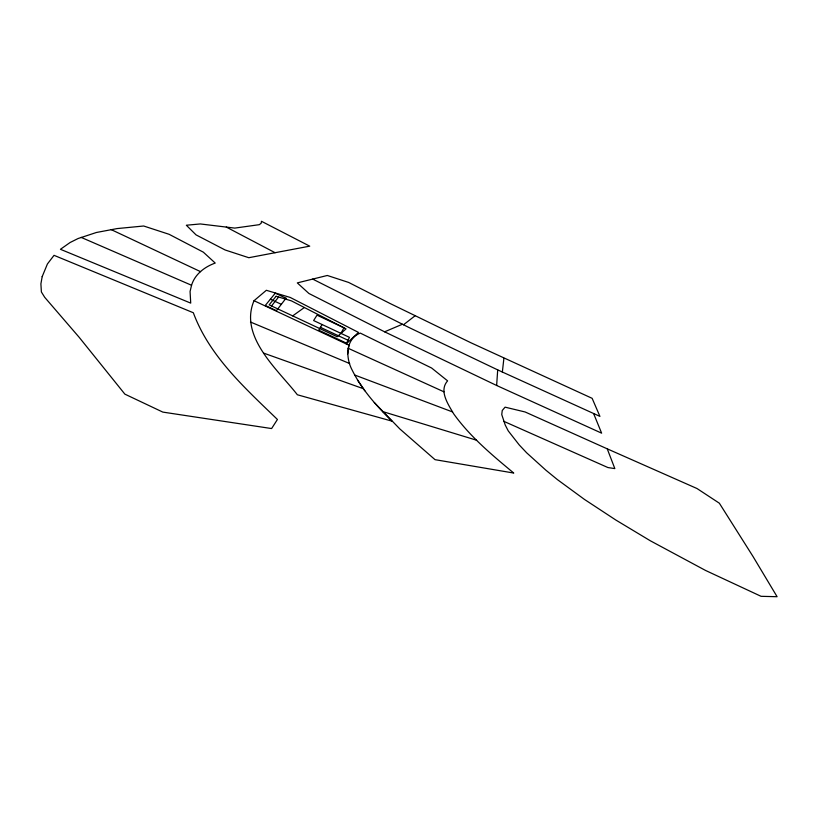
<?xml version="1.0" encoding="UTF-8"?>
<svg xmlns="http://www.w3.org/2000/svg" width="818" height="818" viewBox="0 0 818 818"><rect width="100%" height="100%" fill="white"/><g stroke="black" fill="none" stroke-linecap="round" stroke-linejoin="round"><path stroke-width="1.23" d="M496.638 385.482L497.702 369.889L408.53 327.292L312.691 279.091L297.302 282.895L308.918 293.488L384.603 331.811L496.638 385.482L601.629 433.162L593.633 413.601M347.65 353.897L348.949 345.176L254.03 300.717C238.682 336.546 278.059 369.92 297.363 394.767L391.924 421.117C376.638 406.004 361.883 389.726 352.272 370.298C345.595 358.049 345.216 339.173 360.257 333.079L431.618 368.018L447.599 380.861C438.632 390.799 448.295 404.532 453.704 413.857C470.176 436.843 492.15 455.105 513.745 473.049L435.033 459.665L399.869 428.969L374.276 402.538M312.691 279.091L327.312 275.472L348.621 282.435L390.196 303.55L470.943 342.783L592.14 398.325L599.921 416.382L502.354 372.026L503.898 358.304M191.555 285.267L190.073 291.484L190.717 303.12L60.44 249.296L70.092 242.517L78.068 238.539L96.412 232.486L117.148 228.58L143.671 226.003L169.111 234.306L203.314 252.148L215.226 263.069C204.797 266.76 194.817 274.265 191.555 285.267L81.146 237.384M340.983 333.376L343.928 327.783L317.016 315.165L313.621 320.554L349.46 337.353L346.566 343.202L318.734 330.175L322.108 324.531M271.504 305.973L278.611 297.026M346.219 343.897L358.478 332.415L290.237 297.455L266.351 290.288L254.03 300.717M403.458 324.797L415.074 315.799M292.691 315.891L304.368 307.507M384.603 331.811L402.374 324.255M275.073 252.711L248.815 257.711L225.144 249.991L196.034 234.868L186.34 225.236L200.287 223.948L234.756 228.099L259.306 224.674L261.208 223.202L261.453 221.289L309.725 246.157L275.073 252.711L226.3 227.077M382.599 411.546L476.618 440.227M263.795 353.171L363.427 388.724M354.838 375.073L452.487 411.914M250.472 322.026L349.675 363.55M607.242 448.837L697.028 488.54L719.349 503.203L752.969 556.414L777.1 596.711L761.057 596.312L705.535 570.443L650.33 540.78L615.852 520.043L584.471 499.43L557.385 479.593L545.943 470.248L526.669 452.824L519.256 444.961L508.254 430.902L505.217 425.002L501.751 414.573L502.252 410.493L505.074 407.159L525.115 411.975L607.242 448.837L614.839 468.602L607.907 467.548L503.602 421.239M348.049 348.233L443.959 391.822M497.702 369.889L502.354 372.026M270.38 299.194L281.331 304.337M320.431 327.323L348.028 340.257M111.023 229.531L200.563 271.658M357.486 380.002L364.818 390.748M42.188 276.617L40.9 283.846L41.381 291.965L44.714 297.323L79.131 337.261L124.878 394.143L162.813 412.098L271.607 428.56L277.425 419.481C244.971 388.059 209.418 356.188 193.334 312.752L54.039 255.339L47.424 263.958L42.188 276.617M286.024 298.212L276.443 310.697L265.267 305.462L275.288 293.181L286.024 298.212M276.085 296.269L269.163 304.869L337.2 336.74L346.065 328.877L291.361 300.84L276.085 296.269"/></g></svg>
